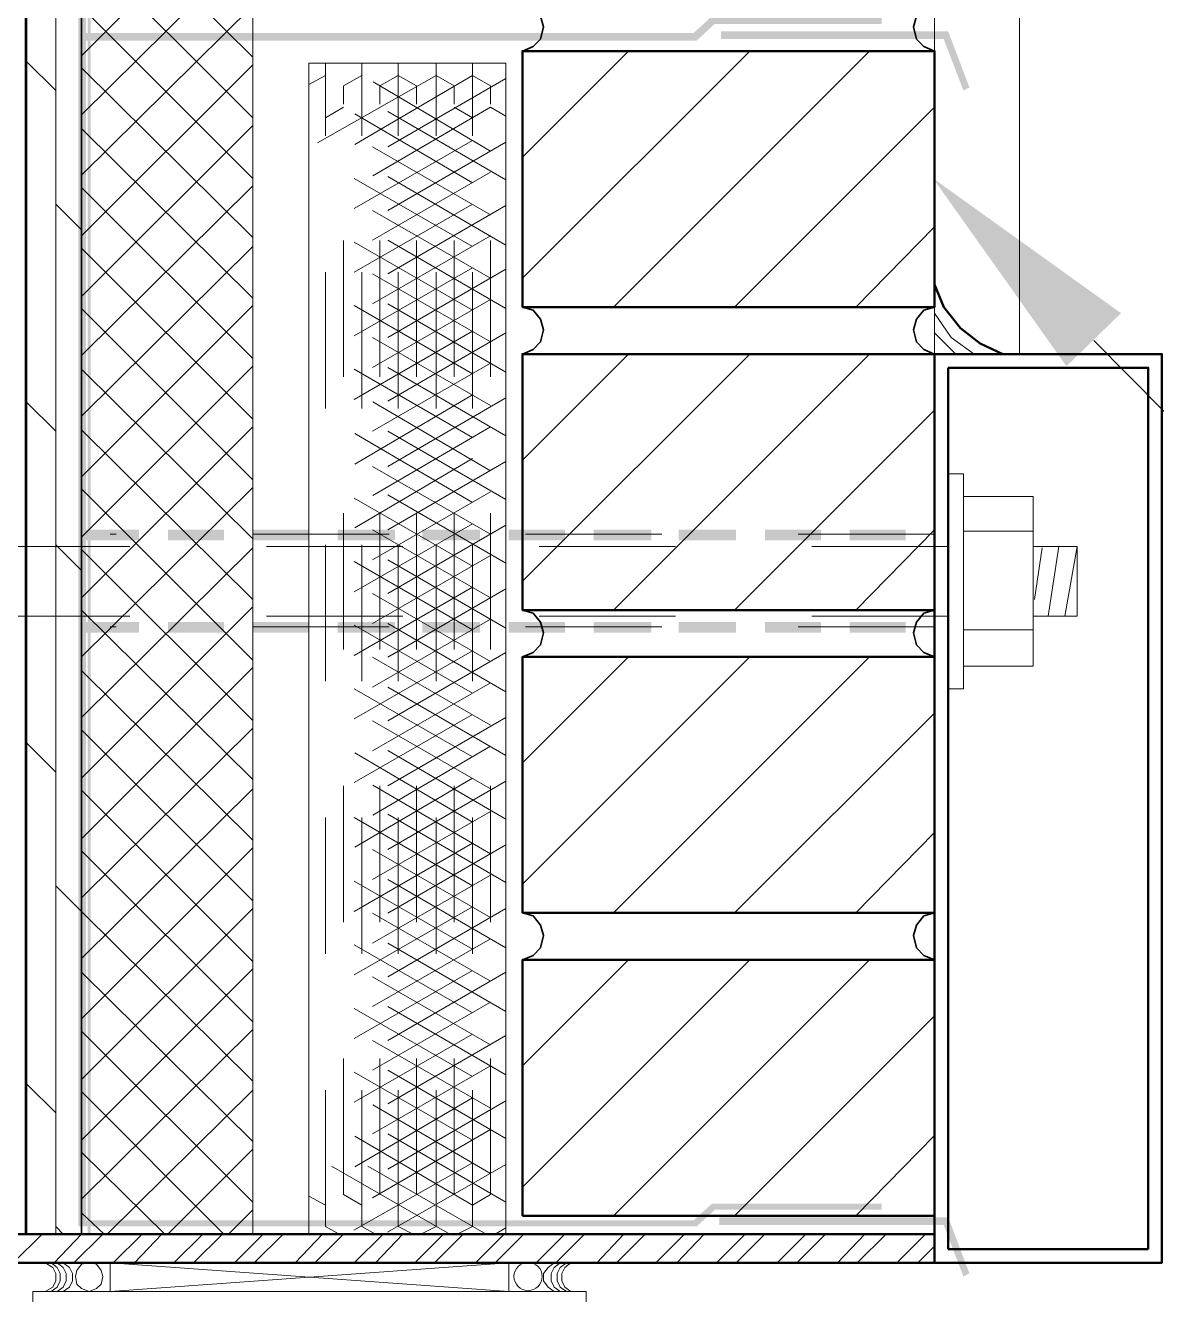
# Model space of a CAD drawing. Header units: inches. Extents: x 5 to 516, y -193 to 129.
# Drawn here: x 354.601 to 355.43, y -35.326 to -34.395 of the extents above; entities that cross this region are included whole.
import ezdxf

# ---------------------------------------------------------------- set-up
doc = ezdxf.new("R2010")
doc.units = ezdxf.units.IN
doc.header["$MEASUREMENT"] = 0
doc.linetypes.add('PDF_IMPORT', pattern=[1, 0.8, -0.2])
doc.layers.add('PDF5_Geometry', color=7, linetype='Continuous')
doc.layers.add('PDF5_Solid Fills', color=7, linetype='Continuous')

msp = doc.modelspace()

# ---------------------------------------------------------------- hatches: boundary and pattern name
at = {"layer": 'PDF5_Solid Fills', "transparency": 33554559}
for points in [[(354.6399185, -34.405676), (354.6399176, -35.2756762), (355.093251, -35.2756766), (355.1043618, -35.259009), (355.0910296, -35.2712312), (354.6454741, -35.2712318), (354.6454741, -34.4056757), (355.093251, -34.4056757), (355.1043618, -34.3878982), (355.0910296, -34.4001204), (354.6454732, -34.400121), (354.6454741, -33.3034542), (354.6399185, -33.3034542), (354.6399185, -34.1734539)], [(355.104364, -34.387898), (355.0932529, -34.4056757), (355.1065862, -34.3934535), (355.2288079, -34.393454), (355.228808, -34.3878987)], [(355.1110299, -34.3990093), (355.1110299, -34.4045649), (355.2743633, -34.4045647), (355.2888067, -34.4423425), (355.2932522, -34.4401205), (355.2776966, -34.3990093)], [(354.6421397, -34.7645647), (354.6421397, -34.7723425), (354.684362, -34.7723433), (354.684362, -34.7645647)], [(354.7054739, -34.7645647), (354.7054739, -34.7723425), (354.746585, -34.7723433), (354.746585, -34.7645647)], [(354.7676958, -34.7645647), (354.7676958, -34.7723425), (354.808807, -34.7723433), (354.808807, -34.7645647)], [(354.8299178, -34.7645647), (354.8299178, -34.7723425), (354.87214, -34.7723433), (354.87214, -34.7645647)], [(354.8921398, -34.7645647), (354.8921398, -34.7723425), (354.934362, -34.7723433), (354.934362, -34.7645647)], [(354.9554739, -34.7645647), (354.9554739, -34.7723425), (354.996585, -34.7723433), (354.996585, -34.7645647)], [(355.0176959, -34.7645647), (355.0176959, -34.7723425), (355.0599181, -34.7723433), (355.0599181, -34.7645647)], [(355.0799178, -34.7645647), (355.0799178, -34.7723425), (355.1221401, -34.7723433), (355.1221401, -34.7645647)], [(355.143252, -34.7645647), (355.143252, -34.7723425), (355.1843631, -34.7723433), (355.1843631, -34.7645647)], [(355.2054739, -34.7645647), (355.2054739, -34.7723425), (355.246585, -34.7723433), (355.246585, -34.7645647)], [(354.6421397, -34.8323432), (354.6421397, -34.8401209), (354.684362, -34.8401206), (354.684362, -34.8323432)], [(354.7054739, -34.8323432), (354.7054739, -34.8401209), (354.746585, -34.8401206), (354.746585, -34.8323432)], [(354.7676958, -34.8323432), (354.7676958, -34.8401209), (354.808807, -34.8401206), (354.808807, -34.8323432)], [(354.8299178, -34.8323432), (354.8299178, -34.8401209), (354.87214, -34.8401206), (354.87214, -34.8323432)], [(354.8921398, -34.8323432), (354.8921398, -34.8401209), (354.934362, -34.8401206), (354.934362, -34.8323432)], [(354.9554739, -34.8323432), (354.9554739, -34.8401209), (354.996585, -34.8401206), (354.996585, -34.8323432)], [(355.0176959, -34.8323432), (355.0176959, -34.8401209), (355.0599181, -34.8401206), (355.0599181, -34.8323432)], [(355.0799178, -34.8323432), (355.0799178, -34.8401209), (355.1221401, -34.8401206), (355.1221401, -34.8323432)], [(355.143252, -34.8323432), (355.143252, -34.8401209), (355.1843631, -34.8401206), (355.1843631, -34.8323432)], [(355.2054739, -34.8323432), (355.2054739, -34.8401209), (355.246585, -34.8401206), (355.246585, -34.8323432)], [(355.104364, -35.2590099), (355.0932529, -35.2756766), (355.1065862, -35.2634544), (355.2288079, -35.2634537), (355.228808, -35.2590095)], [(355.1099177, -35.2690091), (355.1099177, -35.2745646), (355.2743622, -35.2745655), (355.2932522, -35.3101202), (355.2776955, -35.2690091)]]:
    msp.add_hatch(color=256, dxfattribs=at).paths.add_polyline_path(points)

# ---------------------------------------------------------------- linework, layer by layer
at = {"layer": 'PDF5_Geometry', "lineweight": 15}
for points in [[(354.6021414, -35.2812319), (354.6021414, -25.9678976)], [(354.6232505, -35.2812319), (354.6232505, -25.9678976)], [(354.6421397, -34.4167875), (354.7676953, -34.291232)], [(354.7676958, -34.4178986), (354.6421403, -34.2934541)], [(354.6421397, -34.4601202), (354.7676953, -34.3356758)], [(354.7676958, -34.4623424), (354.6421403, -34.3367868)], [(354.6421397, -34.5045651), (354.7676953, -34.3801207)], [(354.7676958, -34.5067873), (354.6421403, -34.3812317)], [(354.9654746, -34.4912312), (355.0432524, -34.4134534)], [(354.9654746, -34.580121), (355.1321413, -34.4134543)], [(355.0321409, -34.6012313), (355.2199187, -34.4134535)], [(354.6232505, -34.4423432), (354.6021394, -34.4212321)], [(354.6421397, -34.5490089), (354.7676953, -34.4234533)], [(354.7676958, -34.5501211), (354.6421403, -34.4256766)], [(354.8210293, -34.4312314), (354.8088071, -34.4378981)], [(354.8476971, -34.4312314), (354.8343638, -34.4390092)], [(354.8743627, -34.4312314), (354.8610294, -34.4390092)], [(354.8876955, -34.43901), (354.8743622, -34.4312322)], [(354.9154733, -34.43901), (354.9021399, -34.4312322)], [(354.9421411, -34.43901), (354.9288078, -34.4312322)], [(354.8343621, -34.4545649), (354.8210287, -34.4623427)], [(354.9288061, -34.4623424), (354.9154727, -34.4545646)], [(354.9532518, -34.4612313), (354.9421407, -34.4545646)], [(355.1210307, -34.6012313), (355.2676973, -34.4545646)], [(354.6421397, -34.5934538), (354.7676953, -34.4678982)], [(354.7676958, -34.5945649), (354.6421403, -34.4701204)], [(354.6421397, -34.6367876), (354.7676953, -34.5123432)], [(354.7676958, -34.6390098), (354.6421403, -34.5134542)], [(354.6421397, -34.5445646), (354.6232509, -34.5256757)], [(355.2099182, -34.6012313), (355.267696, -34.5423424)], [(354.6421397, -34.6812314), (354.7676953, -34.556787)], [(354.7676958, -34.6834535), (354.6421403, -34.557898)], [(354.6021414, -34.5878985), (354.6010303, -34.5867874)], [(354.6421397, -34.7256763), (354.7676953, -34.6001207)], [(354.7676958, -34.7278984), (354.6421403, -34.6023429)], [(355.2676959, -34.6056767), (355.2799181, -34.6234544), (355.2965848, -34.6356767)], [(355.2676959, -34.6201205), (355.2832514, -34.6356761)], [(355.3843635, -34.6256758), (357.9243637, -37.1912315), (358.7888081, -37.1912315)], [(354.9654746, -34.7134535), (355.0432524, -34.6356757)], [(354.9654746, -34.8023433), (355.1321413, -34.6356766)], [(355.0321409, -34.8234535), (355.2199187, -34.6356757)], [(354.6421397, -34.7701212), (354.7676953, -34.6445656)], [(354.7676958, -34.7712311), (354.6421403, -34.6467867)], [(354.6232505, -34.6923432), (354.6021394, -34.6712321)], [(355.1210307, -34.8234535), (355.2676973, -34.6767868)], [(354.6421397, -34.814565), (354.7676953, -34.6890094)], [(354.7676958, -34.815676), (354.6421403, -34.6912316)], [(355.2776966, -34.8812323), (355.2888077, -34.8812323), (355.2888077, -34.7234545), (355.2776966, -34.7234545)], [(354.6421397, -34.8578988), (354.7676953, -34.7334544)], [(354.7676958, -34.8601209), (354.6421403, -34.7345654)], [(355.2888073, -34.7401202), (355.3399184, -34.7401202)], [(355.3399186, -34.7401202), (355.3399186, -34.8645646)], [(354.6421397, -34.7678979), (354.6421397, -34.7667868)], [(355.2099182, -34.8234535), (355.267696, -34.7645646)], [(355.2888073, -34.7656758), (355.3399184, -34.7656758)], [(354.6421397, -34.7945647), (354.6232509, -34.7756758)], [(355.3399186, -34.7767876), (355.3721408, -34.7767876), (355.3399186, -34.7767876)], [(355.3588078, -34.7767876), (355.35103, -34.8278987)], [(355.3721406, -34.8278989), (355.3721406, -34.7767878), (355.3632517, -34.8278989)], [(355.3632521, -34.8278989), (355.372141, -34.7767878), (355.372141, -34.8278989)], [(354.6421397, -34.9023426), (354.7676953, -34.7778981)], [(354.7676958, -34.9045647), (354.6421403, -34.7790091)], [(355.346585, -34.7778987), (355.3410294, -34.8156764)], [(354.6421397, -34.9467875), (354.7676953, -34.8212319)], [(354.7676958, -34.9478985), (354.6421403, -34.8234541)], [(355.3399186, -34.8278989), (355.3721408, -34.8278989), (355.3399186, -34.8278989)], [(354.6021414, -34.8378985), (354.6010303, -34.8367874)], [(354.6421397, -34.8356764), (354.6421397, -34.8345652)], [(355.2888073, -34.8378985), (355.3399184, -34.8378985)], [(354.9654746, -34.9356757), (355.0432524, -34.8578979)], [(354.9654746, -35.0245655), (355.1321413, -34.8578988)], [(355.0321409, -35.0456757), (355.2199187, -34.857898)], [(354.6421397, -34.9912313), (354.7676953, -34.8656757)], [(354.7676958, -34.9923434), (354.6421403, -34.867899)], [(355.2888073, -34.8645652), (355.3399184, -34.8645652)], [(355.1210307, -35.0456757), (355.2676973, -34.8990091)], [(354.6421397, -35.0345651), (354.7676953, -34.9101206)], [(354.7676958, -35.0367872), (354.6421403, -34.9112317)], [(354.6232505, -34.9423432), (354.6021394, -34.9212321)], [(354.6421397, -35.0790089), (354.7676953, -34.9545644)], [(354.7676958, -35.0812321), (354.6421403, -34.9556766)], [(355.2099182, -35.0456757), (355.267696, -34.9867869)], [(354.6421397, -35.1234538), (354.7676953, -34.9978982)], [(354.7676958, -35.1256759), (354.6421403, -35.0001203)], [(354.6421397, -35.0445647), (354.6232509, -35.0256758)], [(354.6421397, -35.1678987), (354.7676953, -35.0423431)], [(354.7676958, -35.1690097), (354.6421403, -35.0445653)], [(354.9654746, -35.1578979), (355.0432524, -35.0801201)], [(354.9654746, -35.2467877), (355.1321413, -35.0801211)], [(355.0321409, -35.267898), (355.2199187, -35.0801202)], [(354.6021414, -35.0878985), (354.6010303, -35.0867874)], [(354.6421397, -35.2123424), (354.7676953, -35.0867869)], [(354.7676958, -35.2134535), (354.6421403, -35.089009)], [(355.1210307, -35.267898), (355.2676973, -35.1212313)], [(354.6421397, -35.2556763), (354.7676953, -35.1312318)], [(354.7676958, -35.2578984), (354.6421403, -35.1323428)], [(354.6232505, -35.1923432), (354.6021394, -35.1712321)], [(354.7465845, -35.2812319), (354.64214, -35.1767875)], [(354.661029, -35.2812319), (354.7676957, -35.1756763)], [(355.2099182, -35.267898), (355.267696, -35.2090091)], [(354.7032518, -35.2812319), (354.6421406, -35.2212319)], [(354.7054739, -35.2812319), (354.7676961, -35.2190097)], [(354.8210293, -35.2601205), (354.8088071, -35.2534539)], [(354.8476971, -35.2601205), (354.8343638, -35.2523427)], [(354.9421411, -35.2523431), (354.9288078, -35.2601208)], [(354.6588069, -35.2812319), (354.6421402, -35.2656763)], [(354.7499188, -35.2812319), (354.7676966, -35.2634541)], [(354.6288069, -35.2812319), (354.6232514, -35.2756764)], [(354.83103, -35.2812319), (354.82103, -35.2756764)], [(354.8576956, -35.2812319), (354.8476956, -35.2756764)], [(354.8854734, -35.2812319), (354.8743623, -35.2756764)], [(354.9021405, -35.2756766), (354.8910294, -35.2812321)], [(354.9288061, -35.2756766), (354.917695, -35.2812321)], [(354.9532518, -35.2767876), (354.945474, -35.2812321)], [(354.5921406, -35.3023433), (354.6132518, -35.2812322)], [(354.6221406, -35.3023433), (354.6421406, -35.2812322)], [(354.6365855, -35.3023433), (354.6576967, -35.2812322)], [(354.6654733, -35.3023433), (354.6865844, -35.2812322)], [(354.6810304, -35.3023433), (354.7010304, -35.2812322)], [(354.7099182, -35.3023433), (354.7310293, -35.2812322)], [(354.7243631, -35.3023433), (354.7454743, -35.2812322)], [(354.7543631, -35.3023433), (354.7754742, -35.2812322)], [(354.768808, -35.3023433), (354.7899192, -35.2812322)], [(354.798808, -35.3023433), (354.818808, -35.2812322)], [(354.8132507, -35.3023433), (354.8343618, -35.2812322)], [(354.8421407, -35.3023433), (354.8632518, -35.2812322)], [(354.8576956, -35.3023433), (354.8776956, -35.2812322)], [(354.8865856, -35.3023433), (354.9076967, -35.2812322)], [(354.9010283, -35.3023433), (354.9221394, -35.2812322)], [(354.9310305, -35.3023433), (354.9521416, -35.2812322)], [(354.9454732, -35.3023433), (354.9665843, -35.2812322)], [(354.9754731, -35.3023433), (354.9965842, -35.2812322)], [(354.9899181, -35.3023433), (355.0110292, -35.2812322)], [(355.019918, -35.3023433), (355.039918, -35.2812322)], [(355.034363, -35.3023433), (355.0554741, -35.2812322)], [(355.0632507, -35.3023433), (355.0843618, -35.2812322)], [(355.0788079, -35.3023433), (355.0988079, -35.2812322)], [(355.1076956, -35.3023433), (355.1288067, -35.2812322)], [(355.1221406, -35.3023433), (355.1432517, -35.2812322)], [(355.1521405, -35.3023433), (355.1732516, -35.2812322)], [(355.1665855, -35.3023433), (355.1876966, -35.2812322)], [(355.1965854, -35.3023433), (355.2165854, -35.2812322)], [(355.2110281, -35.3023433), (355.2321392, -35.2812322)], [(355.2399181, -35.3023433), (355.2610292, -35.2812322)], [(355.255473, -35.3023433), (355.2676953, -35.2901211)], [(354.6154742, -35.3234535), (354.6210297, -35.3201202), (354.6232519, -35.3156758), (354.6232519, -35.3101202), (354.6210297, -35.3056758), (354.6154742, -35.3023424)], [(354.6199184, -35.3234535), (354.6243629, -35.3201202), (354.6265851, -35.3156758), (354.6265851, -35.3101202), (354.6243629, -35.3056758), (354.6199184, -35.3023424)], [(354.6243627, -35.3234535), (354.6288071, -35.3201202), (354.6310294, -35.3156758), (354.6310294, -35.3101202), (354.6288071, -35.3056758), (354.6243627, -35.3023424)], [(354.6288069, -35.3234535), (354.6332514, -35.3201202), (354.6354736, -35.3156758), (354.6354736, -35.3101202), (354.6332514, -35.3056758), (354.6288069, -35.3023424)], [(354.9554734, -35.3234544), (354.6632511, -35.3023433), (354.9554734, -35.3023433), (354.6632511, -35.3234544), (354.6632511, -35.3023433)], [(354.8410285, -35.3023433), (354.8832507, -35.3023433)], [(354.9554739, -35.3023433), (354.9554739, -35.3234544)], [(354.9888059, -35.3023433), (354.9843614, -35.3056766), (354.9810281, -35.3101211), (354.9810281, -35.3156766), (354.9843614, -35.3201211), (354.9888059, -35.3234544)], [(354.9932524, -35.3023433), (354.988808, -35.3056766), (354.9865858, -35.3101211), (354.9865858, -35.3156766), (354.988808, -35.3201211), (354.9932524, -35.3234544)], [(354.9976967, -35.3023433), (354.9932522, -35.3056766), (354.99103, -35.3101211), (354.99103, -35.3156766), (354.9932522, -35.3201211), (354.9976967, -35.3234544)], [(355.0010287, -35.3023433), (354.9965843, -35.3056766), (354.9943621, -35.3101211), (354.9943621, -35.3156766), (354.9965843, -35.3201211), (355.0010287, -35.3234544)], [(354.6065856, -35.3234535), (355.0121412, -35.3234535)], [(354.6065856, -35.4534539), (354.6065856, -35.3234539)], [(354.6632511, -35.3234535), (354.9554734, -35.3234535)], [(355.0121394, -35.4534539), (355.0121394, -35.3234539)]]:
    msp.add_lwpolyline(points, dxfattribs=at)
at = {"layer": 'PDF5_Geometry', "lineweight": 35}
for points in [[(354.6010292, -25.9690092), (354.6010292, -35.2812319), (354.6421403, -35.2812319), (354.6421403, -25.9690092)], [(354.9654746, -34.4134543), (354.9732524, -34.410121), (354.978808, -34.4045654), (354.9810302, -34.3956766), (354.978808, -34.3878988), (354.9732524, -34.3812321), (354.9654746, -34.3790099)], [(355.2676959, -34.379009), (355.2599181, -34.3812312), (355.2543626, -34.3878979), (355.2521403, -34.3956757), (355.2543626, -34.4045646), (355.2599181, -34.4101201), (355.2676959, -34.4134535)], [(354.9654746, -34.6356766), (354.9732524, -34.6323432), (354.978808, -34.6267877), (354.9810302, -34.6178988), (354.978808, -34.610121), (354.9732524, -34.6034543), (354.9654746, -34.6012321)], [(355.2676959, -34.6012313), (355.2599181, -34.6034535), (355.2543626, -34.6101202), (355.2521403, -34.6178979), (355.2543626, -34.6267868), (355.2599181, -34.6323424), (355.2676959, -34.6356757)], [(354.9654746, -34.8578988), (354.9732524, -34.8545655), (354.978808, -34.8490099), (354.9810302, -34.840121), (354.978808, -34.8323433), (354.9732524, -34.8256766), (354.9654746, -34.8234544)], [(355.2676959, -34.8234535), (355.2599181, -34.8256757), (355.2543626, -34.8323424), (355.2521403, -34.8401202), (355.2543626, -34.8490091), (355.2599181, -34.8545646), (355.2676959, -34.857898)], [(354.9654746, -35.0801211), (354.9732524, -35.0767877), (354.978808, -35.0712322), (354.9810302, -35.0623433), (354.978808, -35.0545655), (354.9732524, -35.0478988), (354.9654746, -35.0456766)], [(355.2676959, -35.0456757), (355.2599181, -35.047898), (355.2543626, -35.0545646), (355.2521403, -35.0623424), (355.2543626, -35.0712313), (355.2599181, -35.0767869), (355.2676959, -35.0801202)]]:
    msp.add_lwpolyline(points, dxfattribs=at)
at = {"layer": 'PDF5_Geometry', "lineweight": 15}
for points in [[(354.7676958, -35.2812316), (354.7676958, -30.6767868), (354.6421403, -30.6767868), (354.6421403, -35.2812316)], [(354.9532518, -35.2812318), (354.9532518, -34.4223429), (354.8088073, -34.4223429), (354.8088073, -35.2812318)], [(354.6576969, -35.3123429), (354.6565858, -35.3078984), (354.6532525, -35.303454), (354.6476969, -35.3023429), (354.6421414, -35.303454), (354.638808, -35.3078984), (354.6376969, -35.3123429), (354.638808, -35.3178984), (354.6421414, -35.3212318), (354.6476969, -35.323454), (354.6532525, -35.3212318), (354.6565858, -35.3178984)]]:
    msp.add_lwpolyline(points, close=True, dxfattribs=at)
at = {"layer": 'PDF5_Geometry', "lineweight": 9}
msp.add_lwpolyline([(355.3299178, -34.635676), (355.3299178, -30.6767868), (355.2676956, -30.6767868), (355.2676956, -34.635676)], close=True, dxfattribs=at)
at = {"layer": 'PDF5_Geometry', "lineweight": 50}
for points in [[(354.9654746, -34.6012321), (354.9654746, -34.4134543), (355.2676969, -34.4134543), (355.2676969, -34.6012321)], [(354.9654746, -34.8234544), (354.9654746, -34.6356766), (355.2676969, -34.6356766), (355.2676969, -34.8234544)], [(354.9654746, -35.0456766), (354.9654746, -34.8578988), (355.2676969, -34.8578988), (355.2676969, -35.0456766)], [(354.9654746, -35.2678988), (354.9654746, -35.0801211), (355.2676969, -35.0801211), (355.2676969, -35.2678988)], [(354.1421397, -35.3023433), (354.1421397, -35.2812322), (355.2676953, -35.2812322), (355.2676953, -35.3023433)]]:
    msp.add_lwpolyline(points, close=True, dxfattribs=at)
at = {"layer": 'PDF5_Geometry', "linetype": 'PDF_IMPORT', "lineweight": 15, "ltscale": 0.016667}
for points in [[(354.8210293, -35.2756766), (354.8210293, -34.4223425)], [(354.8476971, -35.2756766), (354.8476971, -34.4223425)], [(354.8743627, -35.2756766), (354.8743627, -34.4223425)], [(354.9021405, -35.2756766), (354.9021405, -34.4223425)], [(354.9288061, -35.2756766), (354.9288061, -34.4223425)], [(354.8343621, -35.2523431), (354.8343621, -34.4390093)], [(354.8610299, -35.2523431), (354.8610299, -34.4390093)], [(354.8876955, -35.2523431), (354.8876955, -34.4390093)], [(354.9154733, -35.2523431), (354.9154733, -34.4390093)], [(354.9421411, -35.2523431), (354.9421411, -34.4390093)]]:
    msp.add_lwpolyline(points, dxfattribs=at)
at = {"layer": 'PDF5_Geometry', "linetype": 'PDF_IMPORT', "lineweight": 15, "ltscale": 0.016405}
for points in [[(354.9021405, -34.4312314), (354.8088071, -34.484565)], [(354.9421411, -34.4867869), (354.8476966, -34.4312322)], [(354.9421411, -34.4545649), (354.8088071, -34.5323432)], [(354.9421411, -34.533454), (354.8088071, -34.4567868)], [(354.9421411, -34.502343), (354.8088071, -34.5790091)], [(354.9421411, -34.580121), (354.8088071, -34.5034538)], [(354.9421411, -34.5490089), (354.8088071, -34.6256761)], [(354.9421411, -34.6267869), (354.8088071, -34.5501208)], [(354.9421411, -34.5956759), (354.8088071, -34.6723431)], [(354.9421411, -34.6734539), (354.8088071, -34.5967879)], [(354.9421411, -34.642343), (354.8088071, -34.7190091)], [(354.9421411, -34.721232), (354.8088071, -34.6434538)], [(354.9421411, -34.7678979), (354.8088071, -34.6912319)], [(354.9421411, -34.736787), (354.8088071, -34.8134542)], [(354.9421411, -34.814565), (354.8088071, -34.7378989)], [(354.9421411, -34.783454), (354.8088071, -34.8601212)], [(354.9421411, -34.861232), (354.8088071, -34.7845648)], [(354.9421411, -34.830121), (354.8088071, -34.9067871)], [(354.9421411, -34.9078979), (354.8088071, -34.8312318)], [(354.9421411, -34.8767869), (354.8088071, -34.9534541)], [(354.9421411, -34.9545649), (354.8088071, -34.8778977)], [(354.9421411, -34.923454), (354.8088071, -35.0012322)], [(354.9421411, -35.002343), (354.8088071, -34.9245648)], [(354.9421411, -34.9712321), (354.8088071, -35.0478981)], [(354.9421411, -35.0490089), (354.8088071, -34.9723429)], [(354.9421411, -35.017898), (354.8088071, -35.0945652)], [(354.9421411, -35.095676), (354.8088071, -35.0190099)], [(354.9421411, -35.064565), (354.8088071, -35.1412311)], [(354.9421411, -35.142343), (354.8088071, -35.0656758)], [(354.9421411, -35.111232), (354.8088071, -35.1878981)], [(354.9421411, -35.18901), (354.8088071, -35.1123428)], [(354.9421411, -35.1578979), (354.8088071, -35.2345651)], [(354.9421411, -35.236787), (354.8088071, -35.1590099)], [(354.9421411, -35.204565), (354.8099182, -35.2812321)], [(354.9388068, -35.2812319), (354.8088071, -35.2067869)]]:
    msp.add_lwpolyline(points, dxfattribs=at)
at = {"layer": 'PDF5_Geometry', "linetype": 'PDF_IMPORT', "lineweight": 15, "ltscale": 0.015436}
for points in [[(354.9532518, -34.5078983), (354.8210287, -34.4312322)], [(354.9288061, -34.4312314), (354.8343638, -34.4867873)], [(354.9532518, -34.4334535), (354.8210287, -34.5101208)], [(354.9288061, -34.5101205), (354.8343638, -34.4545646)], [(354.9532518, -34.5556764), (354.8210287, -34.4790092)], [(354.9288061, -34.4790095), (354.8343638, -34.5334543)], [(354.9532518, -34.4801206), (354.8210287, -34.5567867)], [(354.9288061, -34.5567875), (354.8343638, -34.5023427)], [(354.9532518, -34.6023423), (354.8210287, -34.5256762)], [(354.9532518, -34.5267876), (354.8210287, -34.6034537)], [(354.9288061, -34.5256765), (354.8343638, -34.5801202)], [(354.9288061, -34.6034545), (354.8343638, -34.5490097)], [(354.9532518, -34.6490094), (354.8210287, -34.5723432)], [(354.9532518, -34.5734535), (354.8210287, -34.6501207)], [(354.9288061, -34.5723424), (354.8343638, -34.6267872)], [(354.9288061, -34.6501204), (354.8343638, -34.5956767)], [(354.9532518, -34.6956764), (354.8210287, -34.6190091)], [(354.9532518, -34.6201205), (354.8210287, -34.6967878)], [(354.9288061, -34.6190095), (354.8343638, -34.6734543)], [(354.9288061, -34.6967875), (354.8343638, -34.6423427)], [(354.9532518, -34.7145656), (354.8210287, -34.7912318)], [(354.9288061, -34.7912315), (354.8343638, -34.7367878)], [(354.9532518, -34.8367874), (354.8210287, -34.7601202)], [(354.9532518, -34.7612315), (354.8210287, -34.8378988)], [(354.9288061, -34.7601205), (354.8343638, -34.8145653)], [(354.9288061, -34.8378985), (354.8343638, -34.7834537)], [(354.9532518, -34.8834545), (354.8210287, -34.8067872)], [(354.9532518, -34.8078986), (354.8210287, -34.8845647)], [(354.9288061, -34.8067875), (354.8343638, -34.8612323)], [(354.9288061, -34.8845644), (354.8343638, -34.8301207)], [(354.9532518, -34.9301204), (354.8210287, -34.8534542)], [(354.9532518, -34.8545645), (354.8210287, -34.9312317)], [(354.9288061, -34.8534545), (354.8343638, -34.9078982)], [(354.9288061, -34.9312314), (354.8343638, -34.8767866)], [(354.9532518, -34.9767874), (354.8210287, -34.9001201)], [(354.9532518, -34.9023426), (354.8210287, -34.9790098)], [(354.9288061, -34.9001204), (354.8343638, -34.9545653)], [(354.9288061, -34.9790095), (354.8343638, -34.9234536)], [(354.9532518, -35.0234533), (354.8210287, -34.9467872)], [(354.9532518, -34.9490096), (354.8210287, -35.0256757)], [(354.9288061, -34.9467875), (354.8343638, -35.0023434)], [(354.9288061, -35.0256766), (354.8343638, -34.9712317)], [(354.9532518, -35.0712314), (354.8210287, -34.9945653)], [(354.9532518, -34.9956755), (354.8210287, -35.0723428)], [(354.9288061, -34.9945656), (354.8343638, -35.0490093)], [(354.9288061, -35.0723425), (354.8343638, -35.0178988)], [(354.9532518, -35.1178984), (354.8210287, -35.0412312)], [(354.9532518, -35.0423425), (354.8210287, -35.1190098)], [(354.9288061, -35.0412315), (354.8343638, -35.0956763)], [(354.9288061, -35.1190095), (354.8343638, -35.0645647)], [(354.9532518, -35.1645655), (354.8210287, -35.0878982)], [(354.9532518, -35.0890096), (354.8210287, -35.1656757)], [(354.9288061, -35.0878985), (354.8343638, -35.1423422)], [(354.9288061, -35.1656765), (354.8343638, -35.1112317)], [(354.9532518, -35.2112314), (354.8210287, -35.1345652)], [(354.9532518, -35.1356766), (354.8210287, -35.2123427)], [(354.9288061, -35.1345644), (354.8343638, -35.1890092)], [(354.9288061, -35.2123424), (354.8343638, -35.1578987)], [(354.9532518, -35.2578984), (354.8210287, -35.1812323)], [(354.9532518, -35.1834536), (354.8210287, -35.2601208)], [(354.9288061, -35.1812314), (354.8343638, -35.2367873)], [(354.9288061, -35.2601205), (354.8343638, -35.2045646)], [(354.9121412, -35.2812319), (354.8210287, -35.2290092)], [(354.9288061, -35.2290095), (354.836586, -35.2812321)], [(354.9532518, -35.2301206), (354.8643627, -35.2812321)]]:
    msp.add_lwpolyline(points, dxfattribs=at)
at = {"layer": 'PDF5_Geometry', "lineweight": 50}
for points in [[(355.2676959, -34.5845653), (355.2743626, -34.6012319), (355.2865848, -34.6167875), (355.3010292, -34.6278986), (355.3176959, -34.6356764)], [(355.4343626, -35.2923433), (355.4343626, -35.3023433), (355.4343626, -34.6356766), (355.2676959, -34.6356766), (355.2676959, -35.3023433), (355.4343626, -35.3023433)], [(355.2776952, -34.6456762), (355.4243618, -34.6456762), (355.4243618, -35.2923428)], [(355.2776966, -34.6456762), (355.2776966, -35.2923428)], [(355.4243618, -35.2923426), (355.2776952, -35.2923426)]]:
    msp.add_lwpolyline(points, dxfattribs=at)
at = {"layer": 'PDF5_Geometry', "linetype": 'PDF_IMPORT', "lineweight": 15, "ltscale": 0.016025}
for points in [[(354.9532518, -34.7423434), (354.8210287, -34.6656762)], [(354.9532518, -34.6678986), (354.8210287, -34.7445647)], [(354.9288061, -34.6656765), (354.8343638, -34.7212313)], [(354.9288061, -34.7445656), (354.8343638, -34.6890097)], [(354.9532518, -34.7890093), (354.8210287, -34.7123432)], [(354.9288061, -34.7123424), (354.8343638, -34.7678983)]]:
    msp.add_lwpolyline(points, dxfattribs=at)
at = {"layer": 'PDF5_Geometry', "linetype": 'PDF_IMPORT', "lineweight": 15, "ltscale": 0.01696}
msp.add_lwpolyline([(354.9421411, -34.68901), (354.8088071, -34.7667871)], dxfattribs=at)
at = {"layer": 'PDF5_Geometry', "lineweight": 0}
for points in [[(355.2676959, -34.7645647), (355.2676959, -34.7723425)], [(355.2676959, -34.8323432), (355.2676959, -34.8401209)]]:
    msp.add_lwpolyline(points, dxfattribs=at)
at = {"layer": 'PDF5_Geometry', "linetype": 'PDF_IMPORT', "lineweight": 15, "ltscale": 0.098889}
for points in [[(355.2776966, -34.7767876), (354.5388066, -34.7767876)], [(355.2776966, -34.8278989), (354.5388066, -34.8278989)]]:
    msp.add_lwpolyline(points, dxfattribs=at)
at = {"layer": 'PDF5_Geometry', "linetype": 'PDF_IMPORT', "lineweight": 15, "ltscale": 0.042222}
for points in [[(355.2676959, -34.7678979), (354.6632517, -34.7678979)], [(355.2676959, -34.8356764), (354.6632517, -34.8356764)]]:
    msp.add_lwpolyline(points, dxfattribs=at)
at = {"layer": 'PDF5_Geometry', "lineweight": 15}
msp.add_circle((354.9695999, -35.3123429), 0.0103175, dxfattribs=at)
at = {"layer": 'PDF5_Solid Fills', "lineweight": 50, "transparency": 33554559}
for points in [[(354.646584, -25.9690092), (354.6488062, -35.2812319), (354.646584, -35.2812319)], [(354.6488084, -25.9690092), (354.6465862, -25.9690092), (354.6488084, -35.2812319)], [(355.364362, -34.6445651), (355.2665842, -34.5067873), (355.404362, -34.6056762)], [(355.2743623, -35.2745655), (355.2932512, -35.3101211), (355.2888067, -35.3123433)]]:
    msp.add_solid(points, dxfattribs=at)

doc.saveas('drawing.dxf')
